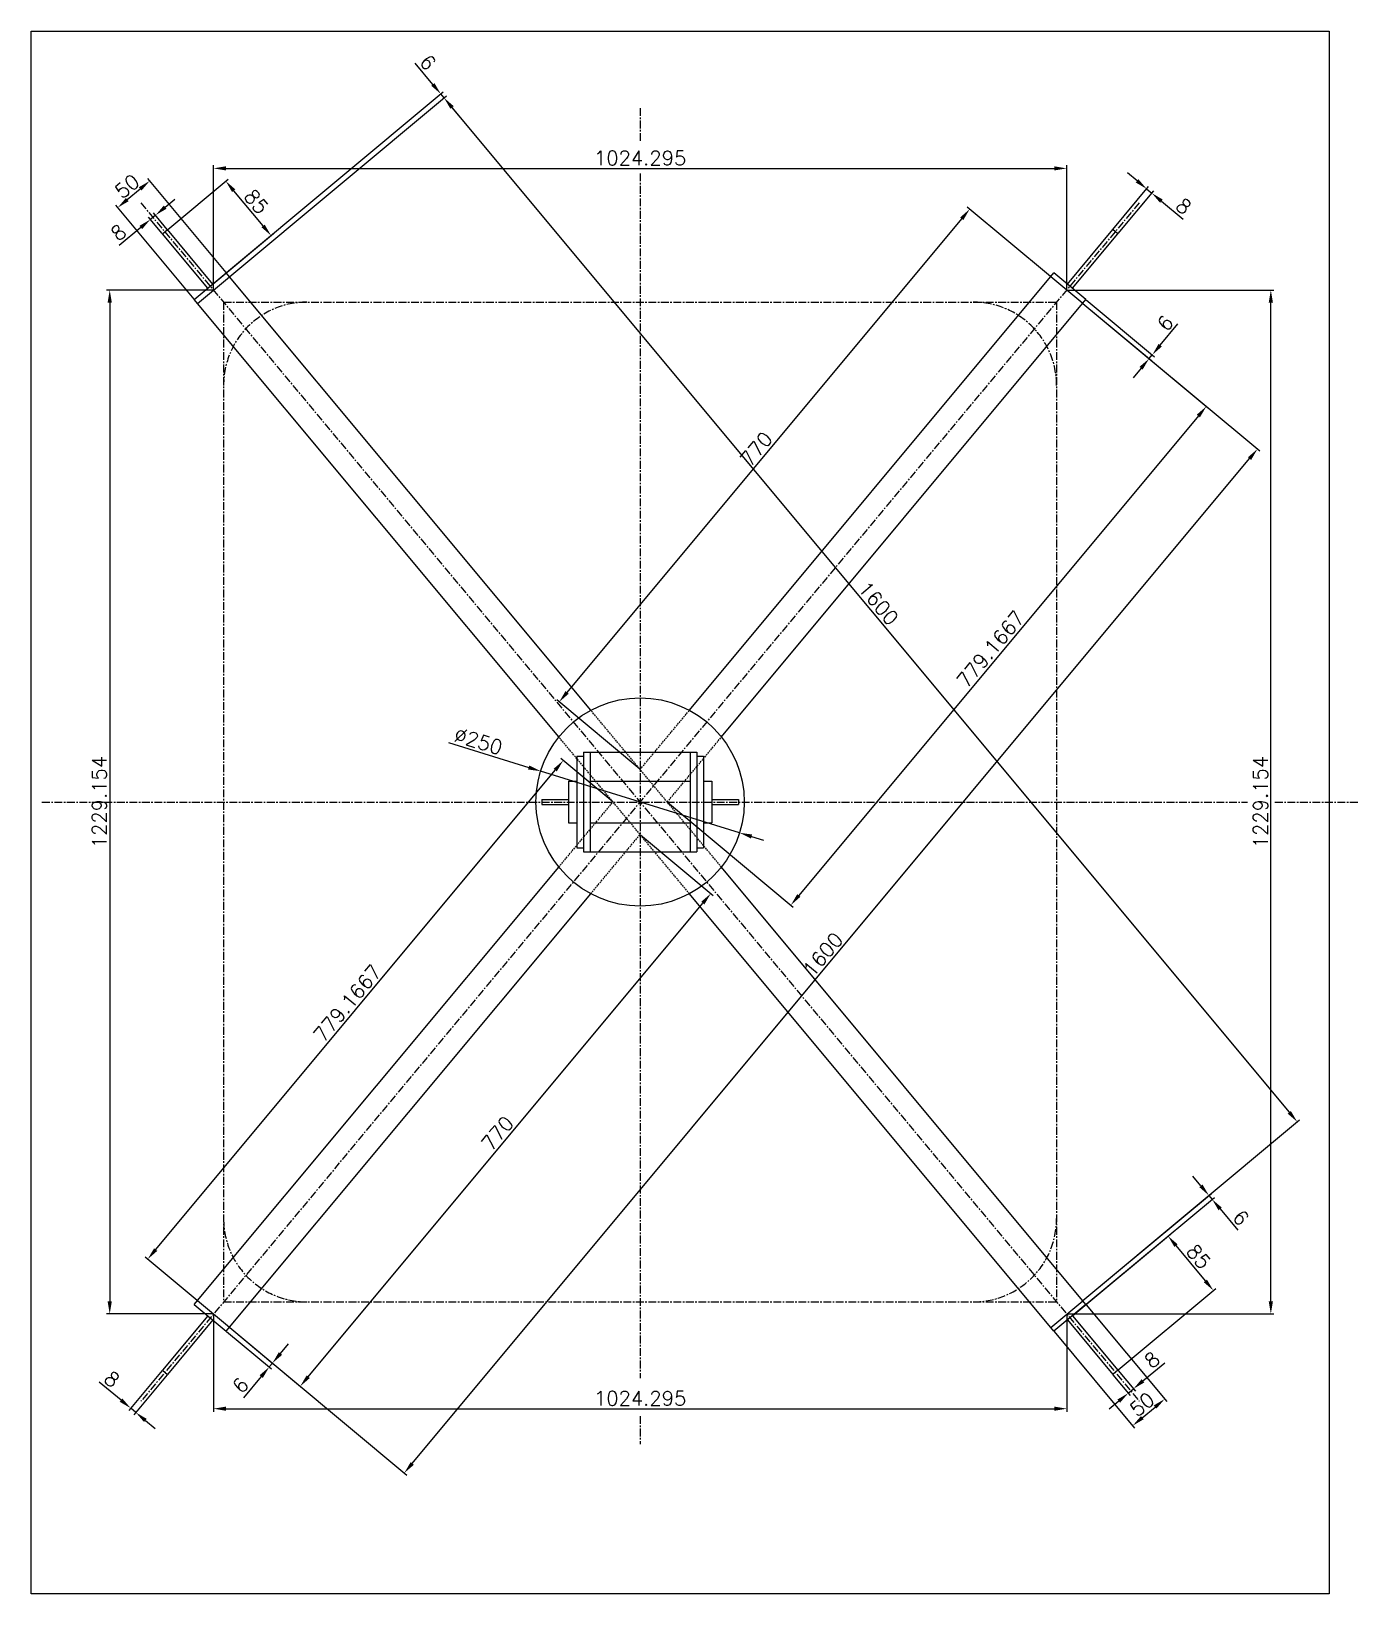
# Model space of a CAD drawing. Extents: x -13768 to 18086, y -10615 to 1188.
# Drawn here: x -13768 to -12176, y -10615 to -8739 of the extents above; entities that cross this region are included whole.
import ezdxf

# ---------------------------------------------------------------- set-up
doc = ezdxf.new("R2010")
doc.units = 0
doc.header["$LTSCALE"] = 7.5
doc.header["$MEASUREMENT"] = 0
doc.linetypes.add('CENTER', pattern=[2, 1.25, -0.25, 0.25, -0.25])
doc.linetypes.add('HIDDEN', pattern=[0.375, 0.25, -0.125])
doc.layers.get('0').update_dxf_attribs({"linetype": 'CONTINUOUS'})
doc.layers.get('DEFPOINTS').update_dxf_attribs({"linetype": 'CONTINUOUS'})
for name, color, linetype in [('CL', 1, 'CENTER'), ('CO', 3, 'CONTINUOUS'), ('OC', 1, 'HIDDEN')]:
    doc.layers.add(name, color=color, linetype=linetype)
doc.styles.add('ROMANS', font='ROMANS.SHX')
doc.dimstyles.new('7con5', dxfattribs={"dimscale": 7.5, "dimtxt": 2.3, "dimasz": 2, "dimexe": 0.5, "dimexo": 0.0625, "dimgap": 0.5, "dimtad": 1, "dimdec": 4, "dimdsep": 46, "dimtxsty": 'ROMANS', "dimcen": -2, "dimclrt": 7, "dimadec": 0, "dimazin": 0, "dimtfac": 0.869565, "dimtdec": 4, "dimtmove": 0, "dimatfit": 3, "dimfxl": 1, "dimtolj": 1, "dimarcsym": 0})

# ---------------------------------------------------------------- blocks, each defined once
blk = doc.blocks.new('*D836')
at = {"layer": 'CO', "color": 0, "lineweight": -2}
for p, q in [((-13530.1, -9033.6), (-13270, -8816.8)), ((-13263.3, -8830.8), (-12258.2, -10036.9)), ((-12505.8, -10262.7), (-12245.7, -10046))]:
    blk.add_line(p, q, dxfattribs=at)
at = {"layer": 'CO', "color": 0}
for points in [[(-13261.3, -8829.2), (-13265.2, -8832.4), (-13272.9, -8819.2)], [(-12256.3, -10035.3), (-12260.1, -10038.5), (-12248.6, -10048.4)]]:
    blk.add_solid(points, dxfattribs=at)
at = {"layer": 'DEFPOINTS', "color": 0}
for p in [(-13530.4, -9033.9), (-12248.6, -10048.4), (-12506.1, -10263)]:
    blk.add_point(p, dxfattribs=at)
at = {"layer": 'CO', "color": 7, "insert": (-12751.2, -9425.9), "char_height": 17.25, "attachment_point": 5, "rotation": 309.8056, "style": 'ROMANS'}
blk.add_mtext('\\A1;1600', dxfattribs=at)
blk = doc.blocks.new('*D837')
at = {"layer": 'CO', "color": 0, "lineweight": -2}
for p, q in [((-13267.5, -9593.2), (-13171.2, -9623.1)), ((-12918.1, -9701.4), (-13156.9, -9627.5)), ((-12903.8, -9705.9), (-12889.4, -9710.3))]:
    blk.add_line(p, q, dxfattribs=at)
at = {"layer": 'CO', "color": 0}
for points in [[(-13170.5, -9620.7), (-13172, -9625.4), (-13156.9, -9627.5)], [(-12903, -9703.5), (-12904.5, -9708.3), (-12918.1, -9701.4)]]:
    blk.add_solid(points, dxfattribs=at)
at = {"layer": 'DEFPOINTS', "color": 0}
for p in [(-13156.9, -9627.5), (-12918.1, -9701.4)]:
    blk.add_point(p, dxfattribs=at)
at = {"layer": 'CO', "color": 7, "insert": (-13231.6, -9591.4), "char_height": 17.25, "attachment_point": 5, "rotation": 342.7983, "style": 'ROMANS'}
blk.add_mtext('\\A1;∅250', dxfattribs=at)
blk = doc.blocks.new('*D838')
at = {"layer": 'CO', "color": 0, "lineweight": -2}
for p, q in [((-13534.6, -9028.9), (-13628.6, -8916.1)), ((-13653.1, -8941.4), (-13637.7, -8928.6)), ((-13573, -9060.9), (-13667, -8948.1))]:
    blk.add_line(p, q, dxfattribs=at)
at = {"layer": 'CO', "color": 0}
for points in [[(-13639.3, -8926.6), (-13636.1, -8930.5), (-13626.2, -8919)], [(-13654.7, -8939.4), (-13651.5, -8943.3), (-13664.6, -8951)]]:
    blk.add_solid(points, dxfattribs=at)
at = {"layer": 'DEFPOINTS', "color": 0}
for p in [(-13626.2, -8919), (-13534.3, -9029.3), (-13572.7, -9061.3)]:
    blk.add_point(p, dxfattribs=at)
at = {"layer": 'CO', "color": 7, "insert": (-13653.3, -8925.5), "char_height": 17.25, "attachment_point": 5, "rotation": 39.8056, "style": 'ROMANS'}
blk.add_mtext('\\A1;50', dxfattribs=at)
blk = doc.blocks.new('*D839')
at = {"layer": 'CO', "color": 0, "lineweight": -2}
for p, q in [((-12505.8, -9066.2), (-12354.8, -9192)), ((-12367.3, -9201.1), (-12846.9, -9776.6)), ((-13004.6, -9664.8), (-12853.6, -9790.6))]:
    blk.add_line(p, q, dxfattribs=at)
at = {"layer": 'CO', "color": 0}
for points in [[(-12369.2, -9199.5), (-12365.4, -9202.7), (-12357.7, -9189.6)], [(-12848.8, -9775), (-12845, -9778.2), (-12856.5, -9788.2)]]:
    blk.add_solid(points, dxfattribs=at)
at = {"layer": 'DEFPOINTS', "color": 0}
for p in [(-12506.1, -9065.9), (-13004.9, -9664.5), (-12856.5, -9788.2)]:
    blk.add_point(p, dxfattribs=at)
at = {"layer": 'CO', "color": 7, "insert": (-12616.6, -9480.9), "char_height": 17.25, "attachment_point": 5, "rotation": 50.1944, "style": 'ROMANS'}
blk.add_mtext('\\A1;779.1667', dxfattribs=at)
blk = doc.blocks.new('*D840')
at = {"layer": 'CO', "color": 0, "lineweight": -2}
for p, q in [((-12502, -10268), (-12405.3, -10384)), ((-12540.4, -10300), (-12443.8, -10416)), ((-12434.6, -10403.5), (-12419.3, -10390.7))]:
    blk.add_line(p, q, dxfattribs=at)
at = {"layer": 'CO', "color": 0}
for points in [[(-12420.9, -10388.8), (-12417.7, -10392.6), (-12407.7, -10381.1)], [(-12436.2, -10401.6), (-12433, -10405.4), (-12446.2, -10413.1)]]:
    blk.add_solid(points, dxfattribs=at)
at = {"layer": 'DEFPOINTS', "color": 0}
for p in [(-12502.3, -10267.6), (-12540.7, -10299.7), (-12407.7, -10381.1)]:
    blk.add_point(p, dxfattribs=at)
at = {"layer": 'CO', "color": 7, "insert": (-12434.9, -10387.6), "char_height": 17.25, "attachment_point": 5, "rotation": 39.8056, "style": 'ROMANS'}
blk.add_mtext('\\A1;50', dxfattribs=at)
blk = doc.blocks.new('*D865')
at = {"layer": 'CO', "color": 0, "lineweight": -2}
for p, q in [((-13125.1, -9532.9), (-12651.4, -8964.4)), ((-12544.9, -9033.6), (-12644.7, -8950.4)), ((-13037.8, -9625.1), (-13137.6, -9542))]:
    blk.add_line(p, q, dxfattribs=at)
at = {"layer": 'CO', "color": 0}
for points in [[(-12653.3, -8962.8), (-12649.5, -8966), (-12641.8, -8952.8)], [(-13127, -9531.3), (-13123.2, -9534.5), (-13134.7, -9544.4)]]:
    blk.add_solid(points, dxfattribs=at)
at = {"layer": 'DEFPOINTS', "color": 0}
for p in [(-12641.8, -8952.8), (-12544.5, -9033.9), (-13037.5, -9625.4)]:
    blk.add_point(p, dxfattribs=at)
at = {"layer": 'CO', "color": 7, "insert": (-12897.8, -9240.7), "char_height": 17.25, "attachment_point": 5, "rotation": 50.1944, "style": 'ROMANS'}
blk.add_mtext('\\A1;770', dxfattribs=at)
blk = doc.blocks.new('*D866')
at = {"layer": 'CO', "color": 0, "lineweight": -2}
for p, q in [((-13037.1, -9703.8), (-12949.7, -9776.7)), ((-13435.9, -10354.3), (-12962.2, -9785.8)), ((-13530.1, -10295.3), (-13442.6, -10368.2))]:
    blk.add_line(p, q, dxfattribs=at)
at = {"layer": 'CO', "color": 0}
for points in [[(-12964.1, -9784.2), (-12960.3, -9787.4), (-12952.6, -9774.3)], [(-13437.8, -10352.7), (-13434, -10355.9), (-13445.5, -10365.8)]]:
    blk.add_solid(points, dxfattribs=at)
at = {"layer": 'DEFPOINTS', "color": 0}
for p in [(-13037.5, -9703.5), (-12952.6, -9774.3), (-13530.4, -10295)]:
    blk.add_point(p, dxfattribs=at)
at = {"layer": 'CO', "color": 7, "insert": (-13208.6, -10062.1), "char_height": 17.25, "attachment_point": 5, "rotation": 50.1944, "style": 'ROMANS'}
blk.add_mtext('\\A1;770', dxfattribs=at)
blk = doc.blocks.new('*D867')
at = {"layer": 'CO', "color": 0, "lineweight": -2}
for p, q in [((-13070.4, -9664.2), (-13132.7, -9612.3)), ((-13619, -10201.7), (-13139.4, -9626.2)), ((-13569.2, -10262.7), (-13631.5, -10210.8))]:
    blk.add_line(p, q, dxfattribs=at)
at = {"layer": 'CO', "color": 0}
for points in [[(-13141.3, -9624.6), (-13137.5, -9627.8), (-13129.8, -9614.7)], [(-13620.9, -10200.1), (-13617.1, -10203.3), (-13628.6, -10213.2)]]:
    blk.add_solid(points, dxfattribs=at)
at = {"layer": 'DEFPOINTS', "color": 0}
for p in [(-13129.8, -9614.7), (-13070, -9664.5), (-13568.8, -10263)]:
    blk.add_point(p, dxfattribs=at)
at = {"layer": 'CO', "color": 7, "insert": (-13388.7, -9906), "char_height": 17.25, "attachment_point": 5, "rotation": 50.1944, "style": 'ROMANS'}
blk.add_mtext('\\A1;779.1667', dxfattribs=at)
blk = doc.blocks.new('*D868')
at = {"layer": 'CO', "color": 0, "lineweight": -2}
for p, q in [((-13550.1, -9049.9), (-13678, -9049.9)), ((-13674.2, -9064.9), (-13674.2, -10264)), ((-13550.1, -10279), (-13678, -10279))]:
    blk.add_line(p, q, dxfattribs=at)
at = {"layer": 'CO', "color": 0}
for points in [[(-13676.7, -9064.9), (-13671.7, -9064.9), (-13674.2, -9049.9)], [(-13676.7, -10264), (-13671.7, -10264), (-13674.2, -10279)]]:
    blk.add_solid(points, dxfattribs=at)
at = {"layer": 'DEFPOINTS', "color": 0}
for p in [(-13549.6, -9049.9), (-13674.2, -10279), (-13549.6, -10279)]:
    blk.add_point(p, dxfattribs=at)
at = {"layer": 'CO', "color": 7, "insert": (-13686.6, -9664.5), "char_height": 17.25, "attachment_point": 5, "rotation": 90, "style": 'ROMANS'}
blk.add_mtext('\\A1;1229.154', dxfattribs=at)
blk = doc.blocks.new('*D869')
at = {"layer": 'CO', "color": 0, "lineweight": -2}
for p, q in [((-13549.6, -9049.4), (-13549.6, -8900.2)), ((-13534.6, -8903.9), (-12540.3, -8903.9)), ((-12525.3, -9049.4), (-12525.3, -8900.2))]:
    blk.add_line(p, q, dxfattribs=at)
at = {"layer": 'CO', "color": 0}
for points in [[(-13534.6, -8901.4), (-13534.6, -8906.4), (-13549.6, -8903.9)], [(-12540.3, -8901.4), (-12540.3, -8906.4), (-12525.3, -8903.9)]]:
    blk.add_solid(points, dxfattribs=at)
at = {"layer": 'DEFPOINTS', "color": 0}
for p in [(-12525.3, -8903.9), (-13549.6, -9049.9), (-12525.3, -9049.9)]:
    blk.add_point(p, dxfattribs=at)
at = {"layer": 'CO', "color": 7, "insert": (-13037.5, -8891.6), "char_height": 17.25, "attachment_point": 5, "style": 'ROMANS'}
blk.add_mtext('\\A1;1024.295', dxfattribs=at)
blk = doc.blocks.new('*D870')
at = {"layer": 'CO', "color": 0, "lineweight": -2}
for p, q in [((-13549.6, -10279.5), (-13549.6, -10396.4)), ((-12525.3, -10279.5), (-12525.3, -10396.4)), ((-13534.6, -10392.7), (-12540.3, -10392.7))]:
    blk.add_line(p, q, dxfattribs=at)
at = {"layer": 'CO', "color": 0}
for points in [[(-13534.6, -10390.2), (-13534.6, -10395.2), (-13549.6, -10392.7)], [(-12540.3, -10390.2), (-12540.3, -10395.2), (-12525.3, -10392.7)]]:
    blk.add_solid(points, dxfattribs=at)
at = {"layer": 'DEFPOINTS', "color": 0}
for p in [(-13549.6, -10279), (-12525.3, -10279), (-12525.3, -10392.7)]:
    blk.add_point(p, dxfattribs=at)
at = {"layer": 'CO', "color": 7, "insert": (-13037.5, -10380.3), "char_height": 17.25, "attachment_point": 5, "style": 'ROMANS'}
blk.add_mtext('\\A1;1024.295', dxfattribs=at)
blk = doc.blocks.new('*D871')
at = {"layer": 'CO', "color": 0, "lineweight": -2}
for p, q in [((-12524.9, -9049.9), (-12276.6, -9049.9)), ((-12280.3, -10264), (-12280.3, -9064.9)), ((-12524.9, -10279), (-12276.6, -10279))]:
    blk.add_line(p, q, dxfattribs=at)
at = {"layer": 'CO', "color": 0}
for points in [[(-12282.8, -9064.9), (-12277.8, -9064.9), (-12280.3, -9049.9)], [(-12282.8, -10264), (-12277.8, -10264), (-12280.3, -10279)]]:
    blk.add_solid(points, dxfattribs=at)
at = {"layer": 'DEFPOINTS', "color": 0}
for p in [(-12525.3, -9049.9), (-12280.3, -9049.9), (-12525.3, -10279)]:
    blk.add_point(p, dxfattribs=at)
at = {"layer": 'CO', "color": 7, "insert": (-12292.7, -9664.5), "char_height": 17.25, "attachment_point": 5, "rotation": 90, "style": 'ROMANS'}
blk.add_mtext('\\A1;1229.154', dxfattribs=at)
blk = doc.blocks.new('*D893')
at = {"layer": 'CO', "color": 0, "lineweight": -2}
for p, q in [((-13530.1, -10295.3), (-13476, -10340.4)), ((-13533.9, -10300), (-13479.8, -10345)), ((-13469.3, -10326.5), (-13459.7, -10315)), ((-13478.9, -10338), (-13482.7, -10342.6)), ((-13492.3, -10354.2), (-13513.5, -10379.6))]:
    blk.add_line(p, q, dxfattribs=at)
at = {"layer": 'CO', "color": 0}
for points in [[(-13471.2, -10324.9), (-13467.3, -10328.1), (-13478.9, -10338)], [(-13494.2, -10352.5), (-13490.4, -10355.8), (-13482.7, -10342.6)]]:
    blk.add_solid(points, dxfattribs=at)
at = {"layer": 'DEFPOINTS', "color": 0}
for p in [(-13530.4, -10295), (-13534.3, -10299.7), (-13482.7, -10342.6)]:
    blk.add_point(p, dxfattribs=at)
at = {"layer": 'CO', "color": 7, "insert": (-13517.2, -10364.7), "char_height": 17.25, "attachment_point": 5, "rotation": 50.1944, "style": 'ROMANS'}
blk.add_mtext('\\A1;6', dxfattribs=at)
blk = doc.blocks.new('*D894')
at = {"layer": 'CO', "color": 0, "lineweight": -2}
for p, q in [((-12505.8, -9066.2), (-12423.6, -9134.7)), ((-12501.9, -9061.6), (-12419.8, -9130.1)), ((-12413, -9116.1), (-12391.8, -9090.6)), ((-12426.5, -9132.3), (-12422.6, -9127.7)), ((-12436.1, -9143.8), (-12445.7, -9155.3))]:
    blk.add_line(p, q, dxfattribs=at)
at = {"layer": 'CO', "color": 0}
for points in [[(-12415, -9114.5), (-12411.1, -9117.7), (-12422.6, -9127.7)], [(-12438, -9142.2), (-12434.2, -9145.4), (-12426.5, -9132.3)]]:
    blk.add_solid(points, dxfattribs=at)
at = {"layer": 'DEFPOINTS', "color": 0}
for p in [(-12506.1, -9065.9), (-12502.3, -9061.3), (-12422.6, -9127.7)]:
    blk.add_point(p, dxfattribs=at)
at = {"layer": 'CO', "color": 7, "insert": (-12407.1, -9089.7), "char_height": 17.25, "attachment_point": 5, "rotation": 50.1944, "style": 'ROMANS'}
blk.add_mtext('\\A1;6', dxfattribs=at)
blk = doc.blocks.new('*D895')
at = {"layer": 'CO', "color": 0, "lineweight": -2}
for p, q in [((-13286.3, -8803.1), (-13307.6, -8777.6)), ((-13533.9, -9029), (-13273.8, -8812.2)), ((-13272.9, -8819.2), (-13276.7, -8814.6)), ((-13530.1, -9033.6), (-13270, -8816.8)), ((-13263.3, -8830.8), (-13253.7, -8842.3))]:
    blk.add_line(p, q, dxfattribs=at)
at = {"layer": 'CO', "color": 0}
for points in [[(-13284.4, -8801.5), (-13288.2, -8804.7), (-13276.7, -8814.6)], [(-13261.3, -8829.2), (-13265.2, -8832.4), (-13272.9, -8819.2)]]:
    blk.add_solid(points, dxfattribs=at)
at = {"layer": 'DEFPOINTS', "color": 0}
for p in [(-13276.7, -8814.6), (-13534.3, -9029.3), (-13530.4, -9033.9)]:
    blk.add_point(p, dxfattribs=at)
at = {"layer": 'CO', "color": 7, "insert": (-13292.2, -8776.7), "char_height": 17.25, "attachment_point": 5, "rotation": 309.8056, "style": 'ROMANS'}
blk.add_mtext('\\A1;6', dxfattribs=at)
blk = doc.blocks.new('*D896')
at = {"layer": 'CO', "color": 0, "lineweight": -2}
for p, q in [((-13604.5, -8977.1), (-13532.1, -8916.8)), ((-13490.1, -8973), (-13525.3, -8930.7)), ((-13550, -9042.4), (-13477.6, -8982.1))]:
    blk.add_line(p, q, dxfattribs=at)
at = {"layer": 'CO', "color": 0}
for points in [[(-13523.4, -8929.1), (-13527.3, -8932.3), (-13534.9, -8919.2)], [(-13488.2, -8971.4), (-13492, -8974.6), (-13480.5, -8984.5)]]:
    blk.add_solid(points, dxfattribs=at)
at = {"layer": 'DEFPOINTS', "color": 0}
for p in [(-13534.9, -8919.2), (-13604.8, -8977.4), (-13550.4, -9042.7)]:
    blk.add_point(p, dxfattribs=at)
at = {"layer": 'CO', "color": 7, "insert": (-13498.2, -8943.9), "char_height": 17.25, "attachment_point": 5, "rotation": 309.8056, "style": 'ROMANS'}
blk.add_mtext('\\A1;85', dxfattribs=at)
blk = doc.blocks.new('*D897')
at = {"layer": 'CO', "color": 0, "lineweight": -2}
for p, q in [((-12364.2, -10125.2), (-12373.8, -10113.7)), ((-12505.8, -10262.7), (-12351.7, -10134.4)), ((-12501.9, -10267.3), (-12347.9, -10139)), ((-12354.6, -10136.8), (-12350.8, -10141.4)), ((-12341.2, -10152.9), (-12319.9, -10178.4))]:
    blk.add_line(p, q, dxfattribs=at)
at = {"layer": 'CO', "color": 0}
for points in [[(-12362.3, -10123.6), (-12366.1, -10126.8), (-12354.6, -10136.8)], [(-12339.2, -10151.3), (-12343.1, -10154.5), (-12350.8, -10141.4)]]:
    blk.add_solid(points, dxfattribs=at)
at = {"layer": 'DEFPOINTS', "color": 0}
for p in [(-12350.8, -10141.4), (-12506.1, -10263), (-12502.3, -10267.6)]:
    blk.add_point(p, dxfattribs=at)
at = {"layer": 'CO', "color": 7, "insert": (-12316.2, -10163.5), "char_height": 17.25, "attachment_point": 5, "rotation": 309.8056, "style": 'ROMANS'}
blk.add_mtext('\\A1;6', dxfattribs=at)
blk = doc.blocks.new('*D898')
at = {"layer": 'CO', "color": 0, "lineweight": -2}
for p, q in [((-12518.1, -10280.8), (-12400.8, -10183.1)), ((-12358.9, -10239.3), (-12394.1, -10197)), ((-12463.7, -10346.1), (-12346.4, -10248.4))]:
    blk.add_line(p, q, dxfattribs=at)
at = {"layer": 'CO', "color": 0}
for points in [[(-12392.2, -10195.4), (-12396, -10198.6), (-12403.7, -10185.5)], [(-12357, -10237.7), (-12360.8, -10240.9), (-12349.3, -10250.8)]]:
    blk.add_solid(points, dxfattribs=at)
at = {"layer": 'DEFPOINTS', "color": 0}
for p in [(-12403.7, -10185.5), (-12518.4, -10281.1), (-12464, -10346.4)]:
    blk.add_point(p, dxfattribs=at)
at = {"layer": 'CO', "color": 7, "insert": (-12367, -10210.2), "char_height": 17.25, "attachment_point": 5, "rotation": 309.8056, "style": 'ROMANS'}
blk.add_mtext('\\A1;85', dxfattribs=at)
blk = doc.blocks.new('*D899')
at = {"layer": 'CO', "color": 0, "lineweight": -2}
for p, q in [((-13607.7, -8950.5), (-13596.2, -8940.9)), ((-13611.3, -8982.2), (-13627.8, -8962.3)), ((-13619.2, -8960.1), (-13625.4, -8965.2)), ((-13605.1, -8977.1), (-13621.6, -8957.2)), ((-13636.9, -8974.8), (-13663, -8996.6))]:
    blk.add_line(p, q, dxfattribs=at)
at = {"layer": 'CO', "color": 0}
for points in [[(-13609.3, -8948.6), (-13606.1, -8952.4), (-13619.2, -8960.1)], [(-13638.5, -8972.9), (-13635.3, -8976.8), (-13625.4, -8965.2)]]:
    blk.add_solid(points, dxfattribs=at)
at = {"layer": 'DEFPOINTS', "color": 0}
for p in [(-13625.4, -8965.2), (-13611, -8982.5), (-13604.8, -8977.4)]:
    blk.add_point(p, dxfattribs=at)
at = {"layer": 'CO', "color": 7, "insert": (-13663.7, -8981), "char_height": 17.25, "attachment_point": 5, "rotation": 39.8056, "style": 'ROMANS'}
blk.add_mtext('\\A1;8', dxfattribs=at)
blk = doc.blocks.new('*D900')
at = {"layer": 'CO', "color": 0, "lineweight": -2}
for p, q in [((-12469.9, -10351.9), (-12449, -10376.9)), ((-12463.7, -10346.7), (-12442.9, -10371.7)), ((-12433.8, -10359.3), (-12407.6, -10337.5)), ((-12451.4, -10374), (-12445.3, -10368.9)), ((-12462.9, -10383.6), (-12474.5, -10393.2))]:
    blk.add_line(p, q, dxfattribs=at)
at = {"layer": 'CO', "color": 0}
for points in [[(-12435.4, -10357.3), (-12432.2, -10361.2), (-12445.3, -10368.9)], [(-12464.5, -10381.7), (-12461.3, -10385.5), (-12451.4, -10374)]]:
    blk.add_solid(points, dxfattribs=at)
at = {"layer": 'DEFPOINTS', "color": 0}
for p in [(-12470.2, -10351.5), (-12464, -10346.4), (-12445.3, -10368.9)]:
    blk.add_point(p, dxfattribs=at)
at = {"layer": 'CO', "color": 7, "insert": (-12422.9, -10334.1), "char_height": 17.25, "attachment_point": 5, "rotation": 39.8056, "style": 'ROMANS'}
blk.add_mtext('\\A1;8', dxfattribs=at)
blk = doc.blocks.new('*D901')
at = {"layer": 'CO', "color": 0, "lineweight": -2}
for p, q in [((-13611.3, -10346.7), (-13651.4, -10395)), ((-13605.1, -10351.9), (-13645.3, -10400.1)), ((-13660.6, -10382.5), (-13686.7, -10360.7)), ((-13642.9, -10397.2), (-13649, -10392.1)), ((-13631.4, -10406.8), (-13619.8, -10416.4))]:
    blk.add_line(p, q, dxfattribs=at)
at = {"layer": 'CO', "color": 0}
for points in [[(-13659, -10380.5), (-13662.2, -10384.4), (-13649, -10392.1)], [(-13629.8, -10404.9), (-13633, -10408.7), (-13642.9, -10397.2)]]:
    blk.add_solid(points, dxfattribs=at)
at = {"layer": 'DEFPOINTS', "color": 0}
for p in [(-13611, -10346.4), (-13604.8, -10351.5), (-13649, -10392.1)]:
    blk.add_point(p, dxfattribs=at)
at = {"layer": 'CO', "color": 7, "insert": (-13671.5, -10357.3), "char_height": 17.25, "attachment_point": 5, "rotation": 320.1944, "style": 'ROMANS'}
blk.add_mtext('\\A1;8', dxfattribs=at)
blk = doc.blocks.new('*D902')
at = {"layer": 'CO', "color": 0, "lineweight": -2}
for p, q in [((-12469.9, -8977.1), (-12427, -8925.6)), ((-12440.9, -8918.9), (-12452.4, -8909.3)), ((-12463.7, -8982.2), (-12420.8, -8930.7)), ((-12429.4, -8928.5), (-12423.2, -8933.6)), ((-12411.7, -8943.2), (-12385.6, -8965))]:
    blk.add_line(p, q, dxfattribs=at)
at = {"layer": 'CO', "color": 0}
for points in [[(-12439.3, -8916.9), (-12442.5, -8920.8), (-12429.4, -8928.5)], [(-12410.1, -8941.3), (-12413.3, -8945.1), (-12423.2, -8933.6)]]:
    blk.add_solid(points, dxfattribs=at)
at = {"layer": 'DEFPOINTS', "color": 0}
for p in [(-12423.2, -8933.6), (-12470.2, -8977.4), (-12464, -8982.5)]:
    blk.add_point(p, dxfattribs=at)
at = {"layer": 'CO', "color": 7, "insert": (-12385, -8949.4), "char_height": 17.25, "attachment_point": 5, "rotation": 320.1944, "style": 'ROMANS'}
blk.add_mtext('\\A1;8', dxfattribs=at)
blk = doc.blocks.new('*D903')
at = {"layer": 'CO', "color": 0, "lineweight": -2}
for p, q in [((-12505.8, -9066.2), (-12293.4, -9243.1)), ((-13311, -10458.4), (-12305.9, -9252.3)), ((-13530.1, -10295.3), (-13317.7, -10472.3))]:
    blk.add_line(p, q, dxfattribs=at)
at = {"layer": 'CO', "color": 0}
for points in [[(-12307.8, -9250.7), (-12304, -9253.9), (-12296.3, -9240.7)], [(-13312.9, -10456.8), (-13309.1, -10460), (-13320.6, -10469.9)]]:
    blk.add_solid(points, dxfattribs=at)
at = {"layer": 'DEFPOINTS', "color": 0}
for p in [(-12506.1, -9065.9), (-12296.3, -9240.7), (-13530.4, -10295)]:
    blk.add_point(p, dxfattribs=at)
at = {"layer": 'CO', "color": 7, "insert": (-12818, -9847.4), "char_height": 17.25, "attachment_point": 5, "rotation": 50.1944, "style": 'ROMANS'}
blk.add_mtext('\\A1;1600', dxfattribs=at)

msp = doc.modelspace()

# ---------------------------------------------------------------- linework, layer by layer
for p, q in [((-13610.9669, -8982.53672), (-13604.82113, -8977.41525)), ((-13556.55123, -9047.83553), (-13610.9669, -8982.53672)), ((-13550.40546, -9042.71406), (-13604.82113, -8977.41525)), ((-12524.57398, -9042.71406), (-12470.1583, -8977.41525)), ((-12518.42821, -9047.83553), (-12464.01253, -8982.53672)), ((-12464.01253, -8982.53672), (-12470.1583, -8977.41525)), ((-13572.68387, -9061.2794), (-13534.27281, -9029.27018)), ((-13568.84277, -9065.88873), (-13530.4317, -9033.87951)), ((-13096.69044, -9554.36903), (-13534.27281, -9029.27018)), ((-12978.28899, -9554.36903), (-12540.70662, -9029.27018)), ((-12506.13666, -9065.88873), (-12544.54773, -9033.87951)), ((-12502.29556, -9061.2794), (-12540.70662, -9029.27018)), ((-13135.1015, -9586.37825), (-13572.68387, -9061.2794)), ((-12939.87793, -9586.37825), (-12502.29556, -9061.2794)), ((-13113.48972, -9609.46114), (-13105.48972, -9609.46114)), ((-13113.48972, -9609.46114), (-13113.48972, -9719.46114)), ((-13105.48972, -9604.46114), (-13105.48972, -9724.46114)), ((-13105.48972, -9604.46114), (-12969.48972, -9604.46114)), ((-13097.48972, -9604.46114), (-13097.48972, -9724.46114)), ((-12977.48972, -9604.46114), (-12977.48972, -9724.46114)), ((-12969.48972, -9604.46114), (-12969.48972, -9724.46114)), ((-12969.48972, -9609.46114), (-12961.48972, -9609.46114)), ((-12961.48972, -9609.46114), (-12961.48972, -9719.46114)), ((-13123.48972, -9639.46114), (-13113.48972, -9639.46114)), ((-13123.48972, -9639.46114), (-13123.48972, -9689.46114)), ((-13097.48972, -9639.46114), (-12977.48972, -9639.46114)), ((-12961.48972, -9639.46114), (-12951.48972, -9639.46114)), ((-12951.48972, -9639.46114), (-12951.48972, -9689.46114)), ((-13155.48972, -9661.46114), (-13155.48972, -9667.46114)), ((-13155.48972, -9661.46114), (-13123.48972, -9661.46114)), ((-13155.48972, -9667.46114), (-13123.48972, -9667.46114)), ((-12951.48972, -9661.46114), (-12919.48972, -9661.46114)), ((-12951.48972, -9667.46114), (-12919.48972, -9667.46114)), ((-12919.48972, -9661.46114), (-12919.48972, -9667.46114)), ((-13123.48972, -9689.46114), (-13113.48972, -9689.46114)), ((-13097.48972, -9689.46114), (-12977.48972, -9689.46114)), ((-12961.48972, -9689.46114), (-12951.48972, -9689.46114)), ((-13113.48972, -9719.46114), (-13105.48972, -9719.46114)), ((-13105.48972, -9724.46114), (-12969.48972, -9724.46114)), ((-12969.48972, -9719.46114), (-12961.48972, -9719.46114)), ((-13572.68387, -10267.64289), (-13135.1015, -9742.54404)), ((-12502.29556, -10267.64289), (-12939.87793, -9742.54404)), ((-13534.27281, -10299.65211), (-13096.69044, -9774.55326)), ((-12540.70662, -10299.65211), (-12978.28899, -9774.55326)), ((-13572.68387, -10267.64289), (-13534.27281, -10299.65211)), ((-13530.4317, -10295.04278), (-13568.84277, -10263.03356)), ((-12544.54773, -10295.04278), (-12506.13666, -10263.03356)), ((-12502.29556, -10267.64289), (-12540.70662, -10299.65211)), ((-13556.55123, -10281.08676), (-13610.9669, -10346.38557)), ((-13550.40546, -10286.20823), (-13604.82113, -10351.50704)), ((-12524.57398, -10286.20823), (-12470.1583, -10351.50704)), ((-12518.42821, -10281.08676), (-12464.01253, -10346.38557)), ((-13610.9669, -10346.38557), (-13604.82113, -10351.50704)), ((-12464.01253, -10346.38557), (-12470.1583, -10351.50704))]:
    msp.add_line(p, q)
msp.add_circle((-13037.48972, -9664.46114), 125)
at = {"layer": 'CL'}
for p, q in [((-13037.48972, -8831.54155), (-13037.48972, -8870.75825)), ((-13037.48972, -8909.97499), (-13037.48972, -10355.98036)), ((-12438.27712, -8945.40603), (-13636.70231, -10383.51626)), ((-13636.70231, -8945.40603), (-12438.27712, -10383.51626)), ((-13537.48972, -9064.46114), (-13537.48972, -10264.46114)), ((-13537.48972, -9064.46114), (-12537.48972, -9064.46114)), ((-12537.48972, -9064.46114), (-12537.48972, -10264.46114)), ((-13755.52149, -9664.46114), (-12308.32235, -9664.46114)), ((-12275.32374, -9664.46114), (-12175.96287, -9664.46114)), ((-13537.48972, -10264.46114), (-12537.48972, -10264.46114)), ((-13037.48972, -10401.61396), (-13037.48972, -10435.07552))]:
    msp.add_line(p, q, dxfattribs=at)
for centre, start, end in [((-13437.48972, -9164.46114), 90, 180), ((-12637.48972, -9164.46114), 0, 90), ((-13437.48972, -10164.46114), 180, 270), ((-12637.48972, -10164.46114), 270, 0)]:
    msp.add_arc(centre, 100, start, end, dxfattribs=at)
at = {"layer": 'CO'}
msp.add_lwpolyline([(-12210.28572, -10614.82419), (-13768.40465, -10614.82419), (-13768.40465, -8739.29602), (-12210.28572, -8739.29602)], close=True, dxfattribs=at)
at = {"layer": 'OC'}
for p, q in [((-12939.87793, -9742.54404), (-13096.69044, -9554.36903)), ((-13037.48972, -9625.4099), (-12978.28899, -9554.36903)), ((-12978.28899, -9774.55326), (-13135.1015, -9586.37825)), ((-13004.94701, -9664.46114), (-12939.87793, -9586.37825)), ((-13135.1015, -9742.54404), (-13070.03242, -9664.46114)), ((-13096.69044, -9774.55326), (-13037.48972, -9703.51239))]:
    msp.add_line(p, q, dxfattribs=at)

# ---------------------------------------------------------------- dimensions: what is measured, and where the dimension line sits
at = {"layer": 'CO'}
for p1, p2, distance, picture, middle in [((-13530.4317, -9033.87951), (-13534.27281, -9029.27018), -335.26677, '*D895', (-13292.23136, -8776.68613)), ((-13530.4317, -9033.87951), (-12506.13666, -10263.03356), 335.26677, '*D836', (-12751.21838, -9425.9017)), ((-13572.68387, -9061.2794), (-13534.27281, -9029.27018), 143.59754, '*D838', (-13653.32953, -8925.45337)), ((-13550.40546, -9042.71406), (-13604.82113, -8977.41525), -90.96683, '*D896', (-13498.2239, -8943.90683)), ((-12470.1583, -8977.41525), (-12464.01253, -8982.53672), 63.7115, '*D902', (-12384.9584, -8949.37273)), ((-13604.82113, -8977.41525), (-13610.9669, -8982.53672), -22.53016, '*D899', (-13663.65738, -8981.00912)), ((-13037.48972, -9625.4099), (-12544.54773, -9033.87951), 126.57968, '*D865', (-12897.76667, -9240.68808)), ((-13530.4317, -10295.04278), (-12506.13666, -9065.88873), -273.13559, '*D903', (-12817.96235, -9847.40061)), ((-12506.13666, -9065.88873), (-13004.94701, -9664.46114), 193.21317, '*D839', (-12616.61811, -9480.94471)), ((-12506.13666, -9065.88873), (-12502.29556, -9061.2794), -103.68788, '*D894', (-12407.12271, -9089.70727)), ((-13568.84277, -10263.03356), (-13070.03242, -9664.46114), 77.76565, '*D867', (-13388.68556, -9906.04071)), ((-13530.4317, -10295.04278), (-13037.48972, -9703.51239), -110.51748, '*D866', (-13208.56557, -10062.10687)), ((-12506.13666, -10263.03356), (-12502.29556, -10267.64289), 197.24281, '*D897', (-12316.23835, -10163.47806)), ((-12464.01253, -10346.38557), (-12518.42821, -10281.08676), -149.31577, '*D898', (-12367.00608, -10210.22425)), ((-12540.70662, -10299.65211), (-12502.29556, -10267.64289), -147.69142, '*D840', (-12434.87363, -10387.60045)), ((-13530.4317, -10295.04278), (-13534.27281, -10299.65211), 67.12879, '*D893', (-13517.23413, -10364.73385)), ((-12470.1583, -10351.50704), (-12464.01253, -10346.38557), -29.26345, '*D900', (-12422.85607, -10334.07235)), ((-13604.82113, -10351.50704), (-13610.9669, -10346.38557), 59.46901, '*D901', (-13671.46049, -10357.2769))]:
    dim = msp.add_aligned_dim(p1=p1, p2=p2, distance=distance, dimstyle='7con5', dxfattribs=at)
    dim.commit()
    dim.dimension.update_dxf_attribs({"geometry": picture, "text_midpoint": middle})
for base, p1, p2, picture, middle in [((-12525.3422, -8903.94274), (-13549.63724, -9049.88412), (-12525.3422, -9049.88412), '*D869', (-13037.48972, -8891.56774)), ((-12525.3422, -10392.69572), (-13549.63724, -10279.03817), (-12525.3422, -10279.03817), '*D870', (-13037.48972, -10380.32072))]:
    dim = msp.add_linear_dim(base=base, p1=p1, p2=p2, dimstyle='7con5', dxfattribs=at)
    dim.commit()
    dim.dimension.update_dxf_attribs({"geometry": picture, "text_midpoint": middle})
for base, p1, p2, picture, middle in [((-13674.218669, -10279.038168), (-13549.637236, -9049.884121), (-13549.637236, -10279.038168), '*D868', (-13686.593669, -9664.461144)), ((-12280.334012, -9049.884121), (-12525.342197, -10279.038168), (-12525.342197, -9049.884121), '*D871', (-12292.709012, -9664.461144))]:
    dim = msp.add_linear_dim(base=base, p1=p1, p2=p2, angle=90, dimstyle='7con5', dxfattribs=at)
    dim.commit()
    dim.dimension.update_dxf_attribs({"geometry": picture, "text_midpoint": middle})
dim = msp.add_diameter_dim_2p(p1=(-12918.08103, -9701.42823), p2=(-13156.8984, -9627.49406), dimstyle='7con5', dxfattribs=at)
dim.commit()
dim.dimension.update_dxf_attribs({"geometry": '*D837', "text_midpoint": (-13235.29566, -9603.22348), "dimtype": 163})

doc.saveas('drawing.dxf')
